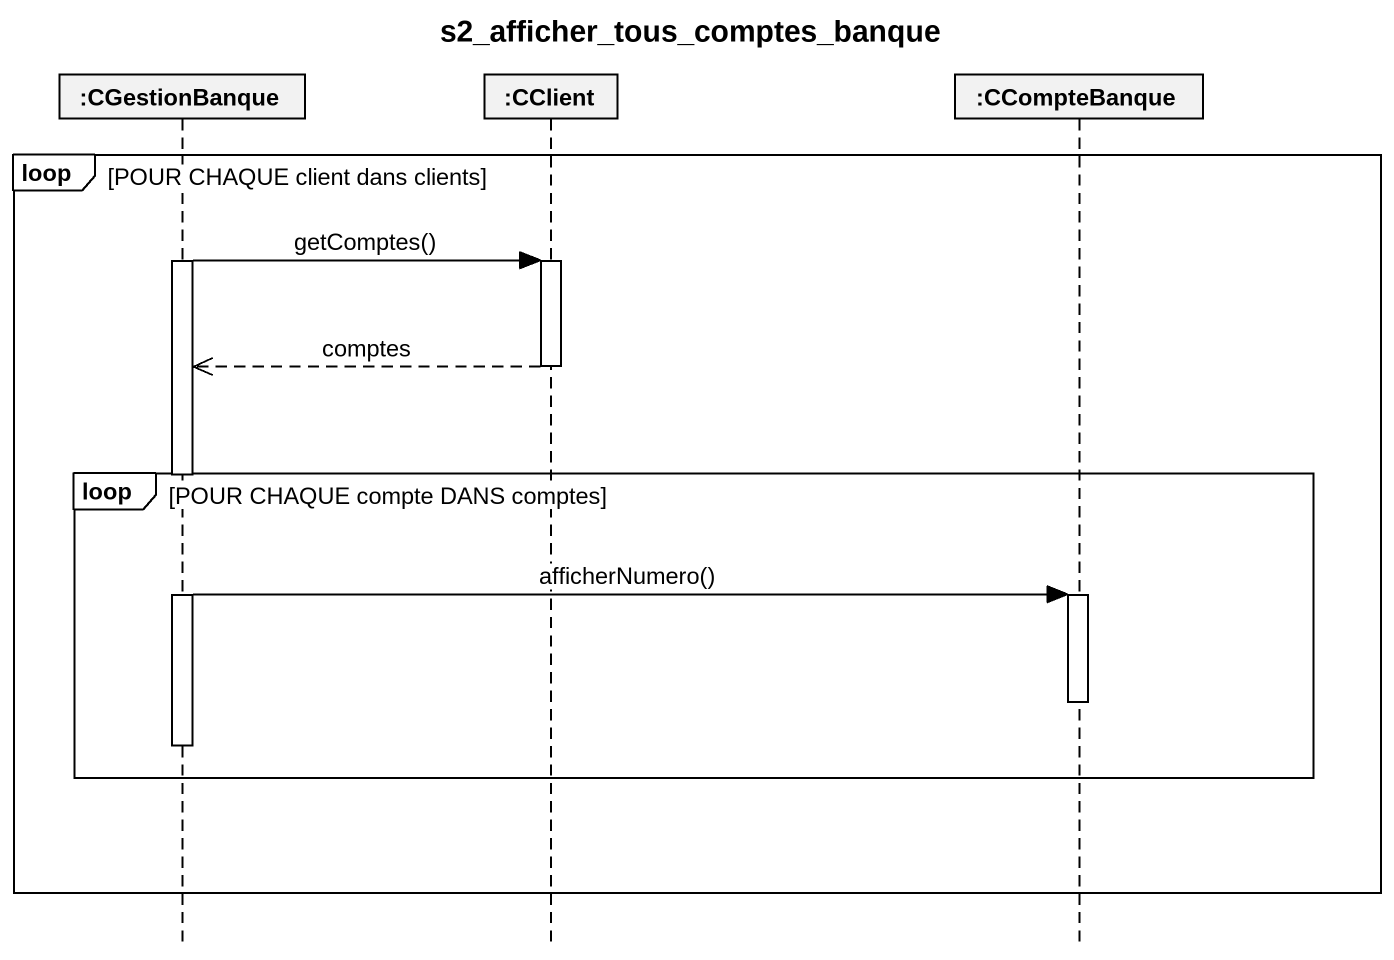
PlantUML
@startuml
title s2_afficher_tous_comptes_banque
hide footbox
participant ":CGestionBanque" as CGestionBanque
participant ":CClient" as CClient
participant ":CCompteBanque" as CCompteBanque

loop POUR CHAQUE client dans clients
  activate CGestionBanque
  CGestionBanque -> CClient : getComptes()
  activate CClient
  CClient -->> CGestionBanque : comptes
  deactivate CClient
  loop POUR CHAQUE compte DANS comptes
    CGestionBanque -> CCompteBanque : afficherNumero()
    activate CCompteBanque
    deactivate CCompteBanque
    deactivate CGestionBanque
  end
end
@enduml
